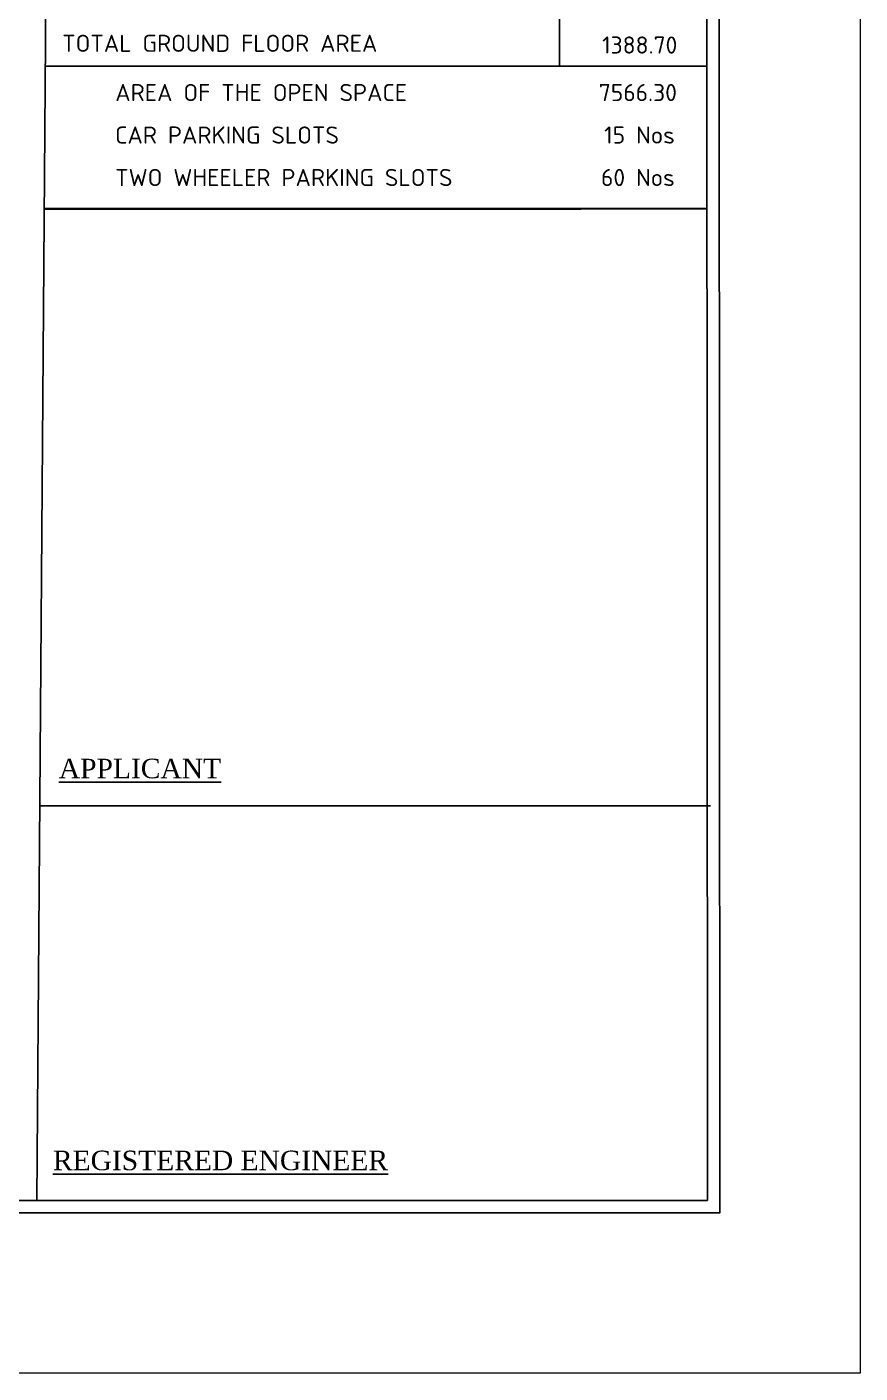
# Model space of a CAD drawing. Header units: metres. Extents: x 33037 to 86814, y -4407 to 25.
# Drawn here: x 86762.6 to 86813.8, y -4230.8 to -4148.3 of the extents above; entities that cross this region are included whole.
import ezdxf
from ezdxf.enums import TextEntityAlignment as Align

# ---------------------------------------------------------------- set-up
doc = ezdxf.new("R2010")
doc.units = ezdxf.units.M
doc.header["$MEASUREMENT"] = 0
doc.layers.add('LOCATION_PLAN', color=7, linetype='Continuous', lineweight=0)
doc.styles.add('11', font='times.ttf')
doc.styles.add('ISO Proportional', font='isocpeur.ttf')

msp = doc.modelspace()

# ---------------------------------------------------------------- linework, layer by layer
for p, q in [((86764.3694, -4071.11869), (86763.24651, -4220.19798)), ((86764.3694, -4071.11869), (86763.24651, -4220.19798)), ((86795.32032, -4121.77664), (86795.32032, -4150.66482)), ((86763.82552, -4150.66482), (86804.3032, -4150.66482)), ((86763.43302, -4196.00488), (86804.57288, -4196.00488))]:
    msp.add_line(p, q)
for points in [[(86491.95709, -4070.35598), (86805.07732, -4070.35598), (86805.14908, -4220.96068), (86491.95709, -4220.96068)], [(86492.7198, -4071.11869), (86804.31461, -4071.11869), (86804.38637, -4220.19798), (86492.7198, -4220.19798)]]:
    msp.add_lwpolyline(points, close=True)
at = {"const_width": 0.13933}
msp.add_lwpolyline([(86763.70436, -4159.41119), (86804.3571, -4159.39162)], dxfattribs=at)
at = {"layer": 'LOCATION_PLAN'}
msp.add_lwpolyline([(86482.86849, -4058.26657), (86813.75348, -4058.26657), (86813.75348, -4230.77853), (86482.86849, -4230.77853)], close=True, dxfattribs=at)

# ---------------------------------------------------------------- texts
for s, height, style, p in [('TOTAL GROUND FLOOR AREA', 1.05, 'ISO Proportional', (86764.80927, -4149.78056)), ('1388.70', 1.05, 'ISO Proportional', (86797.92641, -4149.88714)), ('AREA OF THE OPEN SPACE', 1.05, 'ISO Proportional', (86768.06483, -4152.8008)), ('CAR PARKING SLOTS', 1.05, 'ISO Proportional', (86768.06091, -4155.40477)), ('TWO WHEELER PARKING SLOTS', 1.05, 'ISO Proportional', (86768.05699, -4158.00873)), ('%%UAPPLICANT', 1.198028, '11', (86764.6058, -4194.31141)), ('%%UREGISTERED ENGINEER', 1.198028, '11', (86764.24386, -4218.34022))]:
    msp.add_text(s, height=height, dxfattribs=dict(style=style)).set_placement(p)
at = {"style": 'ISO Proportional'}
for s, p in [('7566.30', (86802.51717, -4152.8008)), ('15 Nos', (86802.38959, -4155.40477)), ('60 Nos', (86802.38566, -4158.00873))]:
    msp.add_text(s, height=1.05, dxfattribs=at).set_placement(p, align=Align.RIGHT)

doc.saveas('drawing.dxf')
